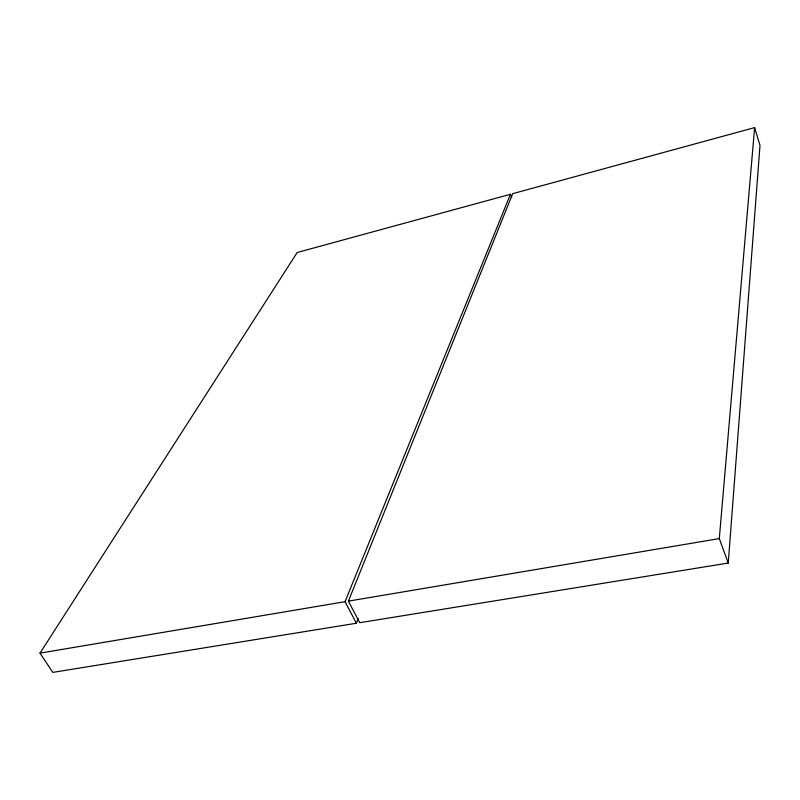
<?xml version="1.0" encoding="UTF-8"?>
<svg xmlns="http://www.w3.org/2000/svg" width="800" height="800" viewBox="0 0 800 800"><rect width="100%" height="100%" fill="white"/><g stroke="black" fill="none" stroke-linecap="round" stroke-linejoin="round"><path stroke-width="1.2" d="M728.25 563.05L760 145.37L754.62 127.61L512.7 193.66L348.4 601.13L359.73 622.71L728.25 563.05L719.3 538.59L754.62 127.61M511.72 197.54L510.43 194.28L297.19 252.51L40 653.13L52.79 672.39L356.4 623.24L358.21 618.59M356.4 623.24L345.05 601.69L510.43 194.28M40 653.13L345.05 601.69M348.4 601.13L719.3 538.59"/></g></svg>
